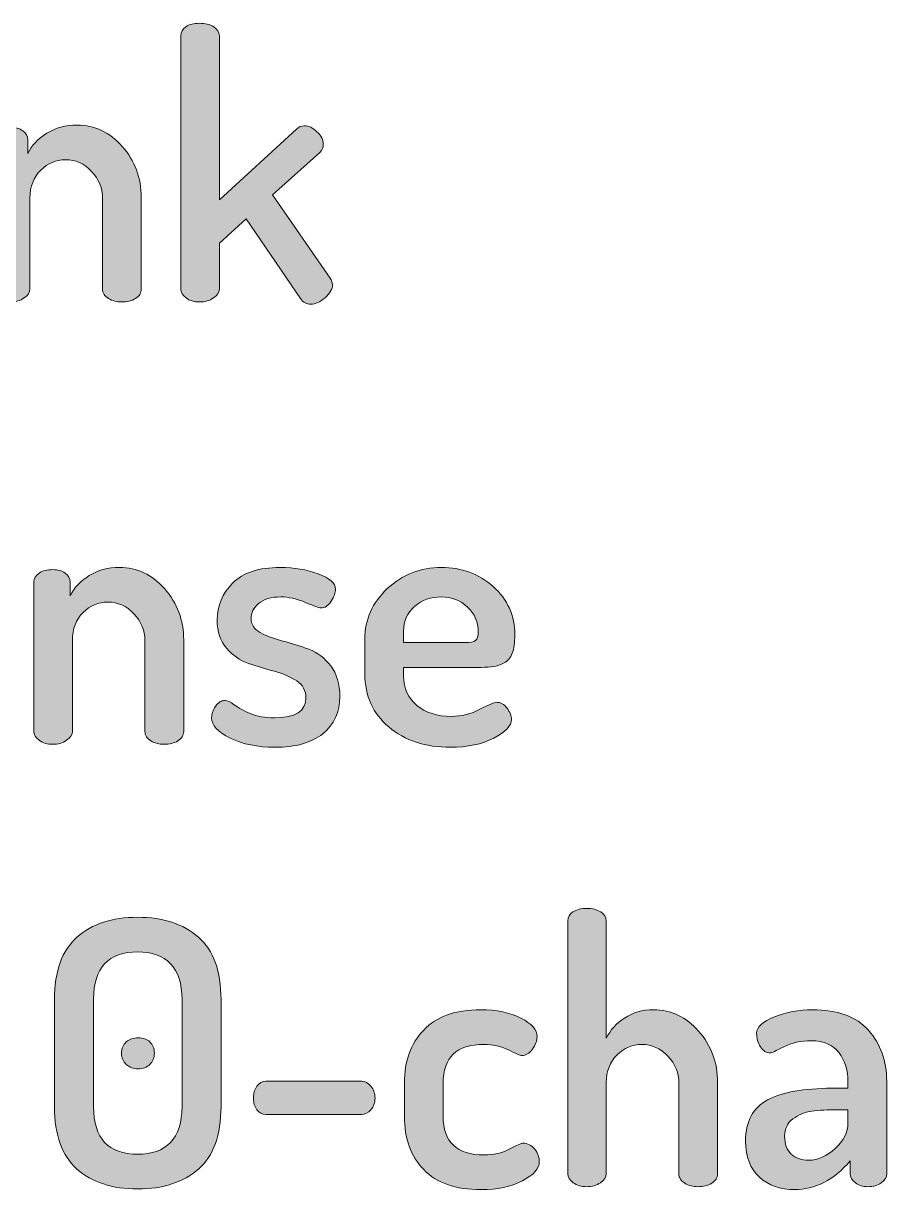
# Model space of a CAD drawing. Header units: inches. Extents: x 407.8 to 484.6, y -319.6 to -305.3.
# Drawn here: x 455.26 to 465.18, y -318.72 to -305.32 of the extents above; entities that cross this region are included whole.
import ezdxf

# ---------------------------------------------------------------- set-up
doc = ezdxf.new("R2010")
doc.units = ezdxf.units.IN
doc.header["$MEASUREMENT"] = 0
doc.layers.add('Layer 1', color=7, linetype='Continuous')

msp = doc.modelspace()

# ---------------------------------------------------------------- hatches: boundary and pattern name
at = {"layer": 'Layer 1', "true_color": 0xffffff}
h = msp.add_hatch(color=7, dxfattribs=at)
h.dxf.hatch_style = 2
edge = h.paths.add_edge_path()
edge.add_spline(control_points=[(457.07, -308.375), (457.07, -308.375), (457.07, -305.467), (457.07, -305.467), (457.07, -305.425), (457.09, -305.39), (457.129, -305.363), (457.169, -305.336), (457.221, -305.323), (457.286, -305.323), (457.351, -305.323), (457.405, -305.336), (457.449, -305.363), (457.492, -305.39), (457.514, -305.425), (457.514, -305.467), (457.514, -305.467), (457.514, -307.351), (457.514, -307.351), (457.514, -307.351), (458.399, -306.538), (458.399, -306.538), (458.425, -306.513), (458.456, -306.5), (458.492, -306.5), (458.54, -306.5), (458.588, -306.523), (458.636, -306.568), (458.684, -306.613), (458.708, -306.661), (458.708, -306.712), (458.708, -306.748), (458.695, -306.779), (458.67, -306.805), (458.67, -306.805), (458.124, -307.291), (458.124, -307.291), (458.124, -307.291), (458.789, -308.248), (458.789, -308.248), (458.805, -308.274), (458.814, -308.299), (458.814, -308.325), (458.814, -308.375), (458.786, -308.425), (458.729, -308.475), (458.673, -308.524), (458.618, -308.549), (458.564, -308.549), (458.516, -308.549), (458.477, -308.528), (458.446, -308.485), (458.446, -308.485), (457.823, -307.567), (457.823, -307.567), (457.823, -307.567), (457.514, -307.846), (457.514, -307.846), (457.514, -307.846), (457.514, -308.375), (457.514, -308.375), (457.514, -308.412), (457.492, -308.446), (457.447, -308.477), (457.401, -308.508), (457.348, -308.523), (457.286, -308.523), (457.224, -308.523), (457.172, -308.508), (457.131, -308.477), (457.09, -308.446), (457.07, -308.412), (457.07, -308.375)], knot_values=[0, 0, 0, 0, 1, 1, 1, 2, 2, 2, 3, 3, 3, 4, 4, 4, 5, 5, 5, 6, 6, 6, 7, 7, 7, 8, 8, 8, 9, 9, 9, 10, 10, 10, 11, 11, 11, 12, 12, 12, 13, 13, 13, 14, 14, 14, 15, 15, 15, 16, 16, 16, 17, 17, 17, 18, 18, 18, 19, 19, 19, 20, 20, 20, 21, 21, 21, 22, 22, 22, 23, 23, 23, 24, 24, 24, 24], degree=3, periodic=1)
h = msp.add_hatch(color=7, dxfattribs=at)
h.dxf.hatch_style = 2
edge = h.paths.add_edge_path()
edge.add_spline(control_points=[(454.894, -308.375), (454.894, -308.375), (454.894, -306.661), (454.894, -306.661), (454.894, -306.618), (454.914, -306.584), (454.955, -306.557), (454.996, -306.53), (455.049, -306.517), (455.114, -306.517), (455.17, -306.517), (455.218, -306.53), (455.256, -306.558), (455.294, -306.585), (455.313, -306.62), (455.313, -306.662), (455.313, -306.662), (455.313, -306.817), (455.313, -306.817), (455.358, -306.725), (455.431, -306.648), (455.531, -306.586), (455.631, -306.523), (455.748, -306.492), (455.88, -306.492), (456.081, -306.492), (456.253, -306.573), (456.399, -306.737), (456.544, -306.901), (456.617, -307.097), (456.617, -307.325), (456.617, -307.325), (456.617, -308.375), (456.617, -308.375), (456.617, -308.42), (456.595, -308.456), (456.551, -308.483), (456.507, -308.51), (456.454, -308.523), (456.392, -308.523), (456.336, -308.523), (456.285, -308.51), (456.24, -308.483), (456.195, -308.457), (456.172, -308.421), (456.172, -308.376), (456.172, -308.376), (456.172, -307.329), (456.172, -307.329), (456.172, -307.216), (456.13, -307.115), (456.045, -307.024), (455.961, -306.934), (455.86, -306.889), (455.745, -306.889), (455.637, -306.889), (455.543, -306.93), (455.461, -307.01), (455.379, -307.09), (455.338, -307.196), (455.338, -307.329), (455.338, -307.329), (455.338, -308.376), (455.338, -308.376), (455.338, -308.412), (455.316, -308.446), (455.271, -308.477), (455.225, -308.508), (455.173, -308.523), (455.114, -308.523), (455.052, -308.523), (455, -308.508), (454.957, -308.477), (454.915, -308.446), (454.894, -308.412), (454.894, -308.375)], knot_values=[0, 0, 0, 0, 1, 1, 1, 2, 2, 2, 3, 3, 3, 4, 4, 4, 5, 5, 5, 6, 6, 6, 7, 7, 7, 8, 8, 8, 9, 9, 9, 10, 10, 10, 11, 11, 11, 12, 12, 12, 13, 13, 13, 14, 14, 14, 15, 15, 15, 16, 16, 16, 17, 17, 17, 18, 18, 18, 19, 19, 19, 20, 20, 20, 21, 21, 21, 22, 22, 22, 23, 23, 23, 24, 24, 24, 25, 25, 25, 25], degree=3, periodic=1)
h = msp.add_hatch(color=7, dxfattribs=at)
h.dxf.hatch_style = 2
edge = h.paths.add_edge_path()
edge.add_spline(control_points=[(455.381, -313.455), (455.381, -313.455), (455.381, -311.741), (455.381, -311.741), (455.381, -311.698), (455.401, -311.664), (455.442, -311.637), (455.483, -311.61), (455.536, -311.597), (455.601, -311.597), (455.657, -311.597), (455.705, -311.61), (455.743, -311.637), (455.781, -311.665), (455.8, -311.7), (455.8, -311.742), (455.8, -311.742), (455.8, -311.897), (455.8, -311.897), (455.845, -311.805), (455.918, -311.728), (456.018, -311.666), (456.118, -311.603), (456.235, -311.572), (456.367, -311.572), (456.567, -311.572), (456.74, -311.653), (456.886, -311.817), (457.031, -311.981), (457.104, -312.177), (457.104, -312.405), (457.104, -312.405), (457.104, -313.455), (457.104, -313.455), (457.104, -313.5), (457.082, -313.536), (457.038, -313.563), (456.994, -313.59), (456.941, -313.603), (456.879, -313.603), (456.823, -313.603), (456.772, -313.59), (456.727, -313.563), (456.682, -313.537), (456.659, -313.501), (456.659, -313.456), (456.659, -313.456), (456.659, -312.408), (456.659, -312.408), (456.659, -312.296), (456.617, -312.195), (456.532, -312.104), (456.448, -312.014), (456.347, -311.969), (456.232, -311.969), (456.124, -311.969), (456.03, -312.01), (455.948, -312.09), (455.866, -312.17), (455.825, -312.276), (455.825, -312.408), (455.825, -312.408), (455.825, -313.456), (455.825, -313.456), (455.825, -313.492), (455.803, -313.526), (455.758, -313.557), (455.712, -313.588), (455.66, -313.603), (455.601, -313.603), (455.539, -313.603), (455.487, -313.588), (455.444, -313.557), (455.402, -313.526), (455.381, -313.492), (455.381, -313.455)], knot_values=[0, 0, 0, 0, 1, 1, 1, 2, 2, 2, 3, 3, 3, 4, 4, 4, 5, 5, 5, 6, 6, 6, 7, 7, 7, 8, 8, 8, 9, 9, 9, 10, 10, 10, 11, 11, 11, 12, 12, 12, 13, 13, 13, 14, 14, 14, 15, 15, 15, 16, 16, 16, 17, 17, 17, 18, 18, 18, 19, 19, 19, 20, 20, 20, 21, 21, 21, 22, 22, 22, 23, 23, 23, 24, 24, 24, 25, 25, 25, 25], degree=3, periodic=1)
h = msp.add_hatch(color=7, dxfattribs=at)
h.dxf.hatch_style = 2
edge = h.paths.add_edge_path()
edge.add_spline(control_points=[(457.425, -313.299), (457.425, -313.256), (457.44, -313.213), (457.47, -313.167), (457.5, -313.122), (457.536, -313.1), (457.579, -313.1), (457.605, -313.1), (457.64, -313.116), (457.686, -313.149), (457.731, -313.183), (457.792, -313.216), (457.869, -313.249), (457.946, -313.282), (458.038, -313.299), (458.146, -313.299), (458.388, -313.299), (458.509, -313.222), (458.509, -313.069), (458.509, -312.986), (458.474, -312.922), (458.403, -312.875), (458.333, -312.828), (458.247, -312.791), (458.147, -312.764), (458.047, -312.737), (457.947, -312.707), (457.849, -312.673), (457.75, -312.638), (457.665, -312.58), (457.595, -312.498), (457.524, -312.416), (457.489, -312.309), (457.489, -312.178), (457.489, -312.013), (457.548, -311.87), (457.667, -311.751), (457.785, -311.631), (457.967, -311.572), (458.213, -311.572), (458.374, -311.572), (458.52, -311.596), (458.651, -311.646), (458.782, -311.695), (458.848, -311.753), (458.848, -311.821), (458.848, -311.861), (458.831, -311.907), (458.799, -311.959), (458.767, -312.011), (458.726, -312.037), (458.678, -312.037), (458.662, -312.037), (458.604, -312.016), (458.505, -311.974), (458.406, -311.931), (458.312, -311.91), (458.221, -311.91), (458.108, -311.91), (458.023, -311.936), (457.965, -311.987), (457.907, -312.038), (457.878, -312.095), (457.878, -312.157), (457.878, -312.225), (457.914, -312.279), (457.984, -312.319), (458.055, -312.359), (458.141, -312.391), (458.242, -312.417), (458.344, -312.442), (458.444, -312.474), (458.543, -312.511), (458.641, -312.548), (458.725, -312.611), (458.794, -312.702), (458.864, -312.793), (458.899, -312.91), (458.899, -313.052), (458.899, -313.234), (458.834, -313.377), (458.704, -313.481), (458.574, -313.585), (458.391, -313.637), (458.153, -313.637), (457.953, -313.637), (457.782, -313.602), (457.639, -313.531), (457.497, -313.461), (457.425, -313.383), (457.425, -313.299)], knot_values=[0, 0, 0, 0, 1, 1, 1, 2, 2, 2, 3, 3, 3, 4, 4, 4, 5, 5, 5, 6, 6, 6, 7, 7, 7, 8, 8, 8, 9, 9, 9, 10, 10, 10, 11, 11, 11, 12, 12, 12, 13, 13, 13, 14, 14, 14, 15, 15, 15, 16, 16, 16, 17, 17, 17, 18, 18, 18, 19, 19, 19, 20, 20, 20, 21, 21, 21, 22, 22, 22, 23, 23, 23, 24, 24, 24, 25, 25, 25, 26, 26, 26, 27, 27, 27, 28, 28, 28, 29, 29, 29, 30, 30, 30, 30], degree=3, periodic=1)
h = msp.add_hatch(color=7, dxfattribs=at)
h.dxf.hatch_style = 2
edge = h.paths.add_edge_path()
edge.add_spline(control_points=[(459.186, -312.795), (459.186, -312.795), (459.186, -312.393), (459.186, -312.393), (459.186, -312.17), (459.272, -311.977), (459.444, -311.815), (459.617, -311.653), (459.824, -311.572), (460.067, -311.572), (460.298, -311.572), (460.497, -311.645), (460.662, -311.792), (460.827, -311.939), (460.909, -312.124), (460.909, -312.348), (460.909, -312.434), (460.899, -312.504), (460.88, -312.557), (460.86, -312.61), (460.829, -312.647), (460.787, -312.669), (460.744, -312.691), (460.705, -312.704), (460.668, -312.71), (460.631, -312.716), (460.583, -312.719), (460.524, -312.719), (460.524, -312.719), (459.631, -312.719), (459.631, -312.719), (459.631, -312.719), (459.631, -312.817), (459.631, -312.817), (459.631, -312.959), (459.682, -313.072), (459.783, -313.156), (459.885, -313.24), (460.017, -313.282), (460.181, -313.282), (460.297, -313.282), (460.406, -313.255), (460.509, -313.201), (460.612, -313.147), (460.675, -313.12), (460.698, -313.12), (460.746, -313.12), (460.787, -313.142), (460.82, -313.188), (460.854, -313.233), (460.871, -313.277), (460.871, -313.319), (460.871, -313.389), (460.803, -313.459), (460.668, -313.531), (460.532, -313.602), (460.366, -313.637), (460.168, -313.637), (459.881, -313.637), (459.645, -313.56), (459.462, -313.404), (459.278, -313.249), (459.186, -313.046), (459.186, -312.795)], knot_values=[0, 0, 0, 0, 1, 1, 1, 2, 2, 2, 3, 3, 3, 4, 4, 4, 5, 5, 5, 6, 6, 6, 7, 7, 7, 8, 8, 8, 9, 9, 9, 10, 10, 10, 11, 11, 11, 12, 12, 12, 13, 13, 13, 14, 14, 14, 15, 15, 15, 16, 16, 16, 17, 17, 17, 18, 18, 18, 19, 19, 19, 20, 20, 20, 21, 21, 21, 21], degree=3, periodic=1)
edge = h.paths.add_edge_path()
edge.add_spline(control_points=[(459.631, -312.435), (459.631, -312.435), (460.333, -312.435), (460.333, -312.435), (460.396, -312.435), (460.437, -312.427), (460.458, -312.41), (460.48, -312.393), (460.49, -312.36), (460.49, -312.31), (460.49, -312.199), (460.449, -312.105), (460.367, -312.027), (460.286, -311.949), (460.184, -311.91), (460.063, -311.91), (459.944, -311.91), (459.843, -311.947), (459.758, -312.02), (459.673, -312.094), (459.631, -312.188), (459.631, -312.302), (459.631, -312.302), (459.631, -312.435), (459.631, -312.435)], knot_values=[0, 0, 0, 0, 1, 1, 1, 2, 2, 2, 3, 3, 3, 4, 4, 4, 5, 5, 5, 6, 6, 6, 7, 7, 7, 8, 8, 8, 8], degree=3, periodic=1)
h = msp.add_hatch(color=7, dxfattribs=at)
h.dxf.hatch_style = 2
edge = h.paths.add_edge_path()
edge.add_spline(control_points=[(461.517, -318.535), (461.517, -318.535), (461.517, -315.631), (461.517, -315.631), (461.517, -315.589), (461.537, -315.554), (461.578, -315.527), (461.619, -315.501), (461.672, -315.487), (461.737, -315.487), (461.799, -315.487), (461.852, -315.501), (461.896, -315.528), (461.939, -315.554), (461.961, -315.589), (461.961, -315.631), (461.961, -315.631), (461.961, -316.977), (461.961, -316.977), (462.006, -316.885), (462.076, -316.808), (462.171, -316.746), (462.265, -316.683), (462.376, -316.651), (462.503, -316.651), (462.704, -316.651), (462.876, -316.733), (463.022, -316.897), (463.167, -317.061), (463.24, -317.257), (463.24, -317.485), (463.24, -317.485), (463.24, -318.535), (463.24, -318.535), (463.24, -318.58), (463.217, -318.616), (463.172, -318.643), (463.127, -318.67), (463.075, -318.683), (463.015, -318.683), (462.959, -318.683), (462.908, -318.67), (462.863, -318.643), (462.818, -318.617), (462.795, -318.581), (462.795, -318.536), (462.795, -318.536), (462.795, -317.488), (462.795, -317.488), (462.795, -317.376), (462.753, -317.275), (462.668, -317.184), (462.583, -317.094), (462.483, -317.049), (462.368, -317.049), (462.26, -317.049), (462.166, -317.09), (462.084, -317.17), (462.002, -317.25), (461.961, -317.356), (461.961, -317.488), (461.961, -317.488), (461.961, -318.536), (461.961, -318.536), (461.961, -318.572), (461.939, -318.606), (461.894, -318.637), (461.848, -318.668), (461.796, -318.683), (461.737, -318.683), (461.675, -318.683), (461.623, -318.668), (461.58, -318.637), (461.538, -318.606), (461.517, -318.572), (461.517, -318.535)], knot_values=[0, 0, 0, 0, 1, 1, 1, 2, 2, 2, 3, 3, 3, 4, 4, 4, 5, 5, 5, 6, 6, 6, 7, 7, 7, 8, 8, 8, 9, 9, 9, 10, 10, 10, 11, 11, 11, 12, 12, 12, 13, 13, 13, 14, 14, 14, 15, 15, 15, 16, 16, 16, 17, 17, 17, 18, 18, 18, 19, 19, 19, 20, 20, 20, 21, 21, 21, 22, 22, 22, 23, 23, 23, 24, 24, 24, 25, 25, 25, 25], degree=3, periodic=1)
h = msp.add_hatch(color=7, dxfattribs=at)
h.dxf.hatch_style = 2
edge = h.paths.add_edge_path()
edge.add_spline(control_points=[(455.62, -317.765), (455.62, -317.765), (455.62, -316.533), (455.62, -316.533), (455.62, -316.208), (455.706, -315.97), (455.878, -315.817), (456.05, -315.665), (456.283, -315.589), (456.575, -315.589), (456.867, -315.589), (457.1, -315.665), (457.274, -315.817), (457.447, -315.97), (457.533, -316.208), (457.533, -316.533), (457.533, -316.533), (457.533, -317.765), (457.533, -317.765), (457.533, -318.089), (457.447, -318.328), (457.274, -318.48), (457.1, -318.633), (456.867, -318.709), (456.575, -318.709), (456.283, -318.709), (456.05, -318.633), (455.878, -318.48), (455.706, -318.328), (455.62, -318.089), (455.62, -317.765)], knot_values=[0, 0, 0, 0, 1, 1, 1, 2, 2, 2, 3, 3, 3, 4, 4, 4, 5, 5, 5, 6, 6, 6, 7, 7, 7, 8, 8, 8, 9, 9, 9, 10, 10, 10, 10], degree=3, periodic=1)
edge = h.paths.add_edge_path()
edge.add_spline(control_points=[(456.069, -317.765), (456.069, -318.129), (456.238, -318.311), (456.576, -318.311), (456.739, -318.311), (456.864, -318.266), (456.952, -318.175), (457.04, -318.085), (457.085, -317.948), (457.085, -317.765), (457.085, -317.765), (457.085, -316.533), (457.085, -316.533), (457.085, -316.35), (457.04, -316.213), (456.952, -316.122), (456.864, -316.032), (456.739, -315.987), (456.576, -315.987), (456.238, -315.987), (456.069, -316.169), (456.069, -316.533), (456.069, -316.533), (456.069, -317.765), (456.069, -317.765)], knot_values=[0, 0, 0, 0, 1, 1, 1, 2, 2, 2, 3, 3, 3, 4, 4, 4, 5, 5, 5, 6, 6, 6, 7, 7, 7, 8, 8, 8, 8], degree=3, periodic=1)
edge = h.paths.add_edge_path()
edge.add_spline(control_points=[(456.444, -317.278), (456.408, -317.245), (456.39, -317.202), (456.39, -317.149), (456.39, -317.096), (456.408, -317.053), (456.444, -317.021), (456.479, -316.989), (456.525, -316.973), (456.581, -316.973), (456.637, -316.973), (456.682, -316.989), (456.716, -317.021), (456.75, -317.053), (456.767, -317.096), (456.767, -317.149), (456.767, -317.202), (456.75, -317.245), (456.716, -317.278), (456.682, -317.312), (456.637, -317.329), (456.581, -317.329), (456.525, -317.329), (456.479, -317.312), (456.444, -317.278)], knot_values=[0, 0, 0, 0, 1, 1, 1, 2, 2, 2, 3, 3, 3, 4, 4, 4, 5, 5, 5, 6, 6, 6, 7, 7, 7, 8, 8, 8, 8], degree=3, periodic=1)
h = msp.add_hatch(color=7, dxfattribs=at)
h.dxf.hatch_style = 2
edge = h.paths.add_edge_path()
edge.add_spline(control_points=[(459.641, -317.875), (459.641, -317.875), (459.641, -317.494), (459.641, -317.494), (459.641, -317.243), (459.715, -317.039), (459.862, -316.884), (460.008, -316.729), (460.227, -316.651), (460.518, -316.651), (460.701, -316.651), (460.855, -316.683), (460.979, -316.747), (461.103, -316.81), (461.165, -316.881), (461.165, -316.96), (461.165, -317.008), (461.148, -317.056), (461.113, -317.104), (461.077, -317.152), (461.036, -317.176), (460.988, -317.176), (460.973, -317.176), (460.923, -317.155), (460.837, -317.113), (460.751, -317.071), (460.656, -317.049), (460.552, -317.049), (460.241, -317.049), (460.086, -317.198), (460.086, -317.495), (460.086, -317.495), (460.086, -317.874), (460.086, -317.874), (460.086, -318.171), (460.243, -318.319), (460.556, -318.319), (460.663, -318.319), (460.76, -318.297), (460.846, -318.252), (460.932, -318.206), (460.983, -318.184), (461, -318.184), (461.057, -318.184), (461.103, -318.206), (461.138, -318.252), (461.173, -318.297), (461.191, -318.345), (461.191, -318.396), (461.191, -318.475), (461.126, -318.548), (460.996, -318.616), (460.866, -318.683), (460.708, -318.717), (460.522, -318.717), (460.228, -318.717), (460.008, -318.64), (459.862, -318.487), (459.715, -318.333), (459.641, -318.129), (459.641, -317.875)], knot_values=[0, 0, 0, 0, 1, 1, 1, 2, 2, 2, 3, 3, 3, 4, 4, 4, 5, 5, 5, 6, 6, 6, 7, 7, 7, 8, 8, 8, 9, 9, 9, 10, 10, 10, 11, 11, 11, 12, 12, 12, 13, 13, 13, 14, 14, 14, 15, 15, 15, 16, 16, 16, 17, 17, 17, 18, 18, 18, 19, 19, 19, 20, 20, 20, 20], degree=3, periodic=1)
h = msp.add_hatch(color=7, dxfattribs=at)
h.dxf.hatch_style = 2
edge = h.paths.add_edge_path()
edge.add_spline(control_points=[(463.561, -318.159), (463.561, -317.933), (463.646, -317.775), (463.815, -317.686), (463.985, -317.597), (464.23, -317.553), (464.552, -317.553), (464.552, -317.553), (464.738, -317.553), (464.738, -317.553), (464.738, -317.553), (464.738, -317.475), (464.738, -317.475), (464.738, -317.348), (464.704, -317.238), (464.635, -317.146), (464.565, -317.053), (464.46, -317.007), (464.319, -317.007), (464.198, -317.007), (464.091, -317.03), (464, -317.077), (463.908, -317.123), (463.858, -317.147), (463.849, -317.147), (463.801, -317.147), (463.763, -317.123), (463.733, -317.077), (463.703, -317.03), (463.688, -316.979), (463.688, -316.922), (463.688, -316.849), (463.757, -316.785), (463.894, -316.732), (464.031, -316.678), (464.175, -316.651), (464.328, -316.651), (464.618, -316.651), (464.833, -316.73), (464.973, -316.886), (465.113, -317.043), (465.183, -317.239), (465.183, -317.473), (465.183, -317.473), (465.183, -318.535), (465.183, -318.535), (465.183, -318.575), (465.162, -318.609), (465.121, -318.639), (465.08, -318.669), (465.029, -318.683), (464.967, -318.683), (464.91, -318.683), (464.862, -318.669), (464.823, -318.639), (464.783, -318.609), (464.764, -318.575), (464.764, -318.535), (464.764, -318.535), (464.764, -318.387), (464.764, -318.387), (464.575, -318.607), (464.361, -318.717), (464.124, -318.717), (463.961, -318.717), (463.826, -318.669), (463.72, -318.573), (463.614, -318.477), (463.561, -318.339), (463.561, -318.159)], knot_values=[0, 0, 0, 0, 1, 1, 1, 2, 2, 2, 3, 3, 3, 4, 4, 4, 5, 5, 5, 6, 6, 6, 7, 7, 7, 8, 8, 8, 9, 9, 9, 10, 10, 10, 11, 11, 11, 12, 12, 12, 13, 13, 13, 14, 14, 14, 15, 15, 15, 16, 16, 16, 17, 17, 17, 18, 18, 18, 19, 19, 19, 20, 20, 20, 21, 21, 21, 22, 22, 22, 23, 23, 23, 23], degree=3, periodic=1)
edge = h.paths.add_edge_path()
edge.add_spline(control_points=[(464.01, -318.103), (464.01, -318.194), (464.036, -318.262), (464.086, -318.309), (464.137, -318.355), (464.204, -318.379), (464.285, -318.379), (464.392, -318.379), (464.495, -318.334), (464.592, -318.243), (464.69, -318.153), (464.738, -318.057), (464.738, -317.955), (464.738, -317.955), (464.738, -317.799), (464.738, -317.799), (464.738, -317.799), (464.632, -317.799), (464.632, -317.799), (464.505, -317.799), (464.402, -317.804), (464.321, -317.816), (464.241, -317.827), (464.169, -317.857), (464.105, -317.904), (464.042, -317.953), (464.01, -318.019), (464.01, -318.103)], knot_values=[0, 0, 0, 0, 1, 1, 1, 2, 2, 2, 3, 3, 3, 4, 4, 4, 5, 5, 5, 6, 6, 6, 7, 7, 7, 8, 8, 8, 9, 9, 9, 9], degree=3, periodic=1)
h = msp.add_hatch(color=7, dxfattribs=at)
h.dxf.hatch_style = 2
edge = h.paths.add_edge_path()
edge.add_spline(control_points=[(457.946, -317.8), (457.919, -317.764), (457.906, -317.72), (457.906, -317.665), (457.906, -317.611), (457.919, -317.565), (457.946, -317.528), (457.973, -317.491), (458.007, -317.473), (458.05, -317.473), (458.05, -317.473), (459.15, -317.473), (459.15, -317.473), (459.19, -317.473), (459.225, -317.492), (459.256, -317.53), (459.287, -317.569), (459.303, -317.614), (459.303, -317.665), (459.303, -317.719), (459.287, -317.764), (459.256, -317.8), (459.225, -317.836), (459.19, -317.854), (459.15, -317.854), (459.15, -317.854), (458.05, -317.854), (458.05, -317.854), (458.007, -317.854), (457.973, -317.836), (457.946, -317.8)], knot_values=[0, 0, 0, 0, 1, 1, 1, 2, 2, 2, 3, 3, 3, 4, 4, 4, 5, 5, 5, 6, 6, 6, 7, 7, 7, 8, 8, 8, 9, 9, 9, 10, 10, 10, 10], degree=3, periodic=1)

# ---------------------------------------------------------------- linework, layer by layer
at = {"layer": 'Layer 1', "lineweight": 0}
for points, knots in [([(457.07, -308.375), (457.07, -308.375), (457.07, -305.467), (457.07, -305.467), (457.07, -305.425), (457.09, -305.39), (457.129, -305.363), (457.169, -305.336), (457.221, -305.323), (457.286, -305.323), (457.351, -305.323), (457.405, -305.336), (457.449, -305.363), (457.492, -305.39), (457.514, -305.425), (457.514, -305.467), (457.514, -305.467), (457.514, -307.351), (457.514, -307.351), (457.514, -307.351), (458.399, -306.538), (458.399, -306.538), (458.425, -306.513), (458.456, -306.5), (458.492, -306.5), (458.54, -306.5), (458.588, -306.523), (458.636, -306.568), (458.684, -306.613), (458.708, -306.661), (458.708, -306.712), (458.708, -306.748), (458.695, -306.779), (458.67, -306.805), (458.67, -306.805), (458.124, -307.291), (458.124, -307.291), (458.124, -307.291), (458.789, -308.248), (458.789, -308.248), (458.805, -308.274), (458.814, -308.299), (458.814, -308.325), (458.814, -308.375), (458.786, -308.425), (458.729, -308.475), (458.673, -308.524), (458.618, -308.549), (458.564, -308.549), (458.516, -308.549), (458.477, -308.528), (458.446, -308.485), (458.446, -308.485), (457.823, -307.567), (457.823, -307.567), (457.823, -307.567), (457.514, -307.846), (457.514, -307.846), (457.514, -307.846), (457.514, -308.375), (457.514, -308.375), (457.514, -308.412), (457.492, -308.446), (457.447, -308.477), (457.401, -308.508), (457.348, -308.523), (457.286, -308.523), (457.224, -308.523), (457.172, -308.508), (457.131, -308.477), (457.09, -308.446), (457.07, -308.412), (457.07, -308.375)], [0, 0, 0, 0, 1, 1, 1, 2, 2, 2, 3, 3, 3, 4, 4, 4, 5, 5, 5, 6, 6, 6, 7, 7, 7, 8, 8, 8, 9, 9, 9, 10, 10, 10, 11, 11, 11, 12, 12, 12, 13, 13, 13, 14, 14, 14, 15, 15, 15, 16, 16, 16, 17, 17, 17, 18, 18, 18, 19, 19, 19, 20, 20, 20, 21, 21, 21, 22, 22, 22, 23, 23, 23, 24, 24, 24, 24]), ([(454.894, -308.375), (454.894, -308.375), (454.894, -306.661), (454.894, -306.661), (454.894, -306.618), (454.914, -306.584), (454.955, -306.557), (454.996, -306.53), (455.049, -306.517), (455.114, -306.517), (455.17, -306.517), (455.218, -306.53), (455.256, -306.558), (455.294, -306.585), (455.313, -306.62), (455.313, -306.662), (455.313, -306.662), (455.313, -306.817), (455.313, -306.817), (455.358, -306.725), (455.431, -306.648), (455.531, -306.586), (455.631, -306.523), (455.748, -306.492), (455.88, -306.492), (456.081, -306.492), (456.253, -306.573), (456.399, -306.737), (456.544, -306.901), (456.617, -307.097), (456.617, -307.325), (456.617, -307.325), (456.617, -308.375), (456.617, -308.375), (456.617, -308.42), (456.595, -308.456), (456.551, -308.483), (456.507, -308.51), (456.454, -308.523), (456.392, -308.523), (456.336, -308.523), (456.285, -308.51), (456.24, -308.483), (456.195, -308.457), (456.172, -308.421), (456.172, -308.376), (456.172, -308.376), (456.172, -307.329), (456.172, -307.329), (456.172, -307.216), (456.13, -307.115), (456.045, -307.024), (455.961, -306.934), (455.86, -306.889), (455.745, -306.889), (455.637, -306.889), (455.543, -306.93), (455.461, -307.01), (455.379, -307.09), (455.338, -307.196), (455.338, -307.329), (455.338, -307.329), (455.338, -308.376), (455.338, -308.376), (455.338, -308.412), (455.316, -308.446), (455.271, -308.477), (455.225, -308.508), (455.173, -308.523), (455.114, -308.523), (455.052, -308.523), (455, -308.508), (454.957, -308.477), (454.915, -308.446), (454.894, -308.412), (454.894, -308.375)], [0, 0, 0, 0, 1, 1, 1, 2, 2, 2, 3, 3, 3, 4, 4, 4, 5, 5, 5, 6, 6, 6, 7, 7, 7, 8, 8, 8, 9, 9, 9, 10, 10, 10, 11, 11, 11, 12, 12, 12, 13, 13, 13, 14, 14, 14, 15, 15, 15, 16, 16, 16, 17, 17, 17, 18, 18, 18, 19, 19, 19, 20, 20, 20, 21, 21, 21, 22, 22, 22, 23, 23, 23, 24, 24, 24, 25, 25, 25, 25]), ([(455.381, -313.455), (455.381, -313.455), (455.381, -311.741), (455.381, -311.741), (455.381, -311.698), (455.401, -311.664), (455.442, -311.637), (455.483, -311.61), (455.536, -311.597), (455.601, -311.597), (455.657, -311.597), (455.705, -311.61), (455.743, -311.637), (455.781, -311.665), (455.8, -311.7), (455.8, -311.742), (455.8, -311.742), (455.8, -311.897), (455.8, -311.897), (455.845, -311.805), (455.918, -311.728), (456.018, -311.666), (456.118, -311.603), (456.235, -311.572), (456.367, -311.572), (456.567, -311.572), (456.74, -311.653), (456.886, -311.817), (457.031, -311.981), (457.104, -312.177), (457.104, -312.405), (457.104, -312.405), (457.104, -313.455), (457.104, -313.455), (457.104, -313.5), (457.082, -313.536), (457.038, -313.563), (456.994, -313.59), (456.941, -313.603), (456.879, -313.603), (456.823, -313.603), (456.772, -313.59), (456.727, -313.563), (456.682, -313.537), (456.659, -313.501), (456.659, -313.456), (456.659, -313.456), (456.659, -312.408), (456.659, -312.408), (456.659, -312.296), (456.617, -312.195), (456.532, -312.104), (456.448, -312.014), (456.347, -311.969), (456.232, -311.969), (456.124, -311.969), (456.03, -312.01), (455.948, -312.09), (455.866, -312.17), (455.825, -312.276), (455.825, -312.408), (455.825, -312.408), (455.825, -313.456), (455.825, -313.456), (455.825, -313.492), (455.803, -313.526), (455.758, -313.557), (455.712, -313.588), (455.66, -313.603), (455.601, -313.603), (455.539, -313.603), (455.487, -313.588), (455.444, -313.557), (455.402, -313.526), (455.381, -313.492), (455.381, -313.455)], [0, 0, 0, 0, 1, 1, 1, 2, 2, 2, 3, 3, 3, 4, 4, 4, 5, 5, 5, 6, 6, 6, 7, 7, 7, 8, 8, 8, 9, 9, 9, 10, 10, 10, 11, 11, 11, 12, 12, 12, 13, 13, 13, 14, 14, 14, 15, 15, 15, 16, 16, 16, 17, 17, 17, 18, 18, 18, 19, 19, 19, 20, 20, 20, 21, 21, 21, 22, 22, 22, 23, 23, 23, 24, 24, 24, 25, 25, 25, 25]), ([(457.425, -313.299), (457.425, -313.256), (457.44, -313.213), (457.47, -313.167), (457.5, -313.122), (457.536, -313.1), (457.579, -313.1), (457.605, -313.1), (457.64, -313.116), (457.686, -313.149), (457.731, -313.183), (457.792, -313.216), (457.869, -313.249), (457.946, -313.282), (458.038, -313.299), (458.146, -313.299), (458.388, -313.299), (458.509, -313.222), (458.509, -313.069), (458.509, -312.986), (458.474, -312.922), (458.403, -312.875), (458.333, -312.828), (458.247, -312.791), (458.147, -312.764), (458.047, -312.737), (457.947, -312.707), (457.849, -312.673), (457.75, -312.638), (457.665, -312.58), (457.595, -312.498), (457.524, -312.416), (457.489, -312.309), (457.489, -312.178), (457.489, -312.013), (457.548, -311.87), (457.667, -311.751), (457.785, -311.631), (457.967, -311.572), (458.213, -311.572), (458.374, -311.572), (458.52, -311.596), (458.651, -311.646), (458.782, -311.695), (458.848, -311.753), (458.848, -311.821), (458.848, -311.861), (458.831, -311.907), (458.799, -311.959), (458.767, -312.011), (458.726, -312.037), (458.678, -312.037), (458.662, -312.037), (458.604, -312.016), (458.505, -311.974), (458.406, -311.931), (458.312, -311.91), (458.221, -311.91), (458.108, -311.91), (458.023, -311.936), (457.965, -311.987), (457.907, -312.038), (457.878, -312.095), (457.878, -312.157), (457.878, -312.225), (457.914, -312.279), (457.984, -312.319), (458.055, -312.359), (458.141, -312.391), (458.242, -312.417), (458.344, -312.442), (458.444, -312.474), (458.543, -312.511), (458.641, -312.548), (458.725, -312.611), (458.794, -312.702), (458.864, -312.793), (458.899, -312.91), (458.899, -313.052), (458.899, -313.234), (458.834, -313.377), (458.704, -313.481), (458.574, -313.585), (458.391, -313.637), (458.153, -313.637), (457.953, -313.637), (457.782, -313.602), (457.639, -313.531), (457.497, -313.461), (457.425, -313.383), (457.425, -313.299)], [0, 0, 0, 0, 1, 1, 1, 2, 2, 2, 3, 3, 3, 4, 4, 4, 5, 5, 5, 6, 6, 6, 7, 7, 7, 8, 8, 8, 9, 9, 9, 10, 10, 10, 11, 11, 11, 12, 12, 12, 13, 13, 13, 14, 14, 14, 15, 15, 15, 16, 16, 16, 17, 17, 17, 18, 18, 18, 19, 19, 19, 20, 20, 20, 21, 21, 21, 22, 22, 22, 23, 23, 23, 24, 24, 24, 25, 25, 25, 26, 26, 26, 27, 27, 27, 28, 28, 28, 29, 29, 29, 30, 30, 30, 30]), ([(459.186, -312.795), (459.186, -312.795), (459.186, -312.393), (459.186, -312.393), (459.186, -312.17), (459.272, -311.977), (459.444, -311.815), (459.617, -311.653), (459.824, -311.572), (460.067, -311.572), (460.298, -311.572), (460.497, -311.645), (460.662, -311.792), (460.827, -311.939), (460.909, -312.124), (460.909, -312.348), (460.909, -312.434), (460.899, -312.504), (460.88, -312.557), (460.86, -312.61), (460.829, -312.647), (460.787, -312.669), (460.744, -312.691), (460.705, -312.704), (460.668, -312.71), (460.631, -312.716), (460.583, -312.719), (460.524, -312.719), (460.524, -312.719), (459.631, -312.719), (459.631, -312.719), (459.631, -312.719), (459.631, -312.817), (459.631, -312.817), (459.631, -312.959), (459.682, -313.072), (459.783, -313.156), (459.885, -313.24), (460.017, -313.282), (460.181, -313.282), (460.297, -313.282), (460.406, -313.255), (460.509, -313.201), (460.612, -313.147), (460.675, -313.12), (460.698, -313.12), (460.746, -313.12), (460.787, -313.142), (460.82, -313.188), (460.854, -313.233), (460.871, -313.277), (460.871, -313.319), (460.871, -313.389), (460.803, -313.459), (460.668, -313.531), (460.532, -313.602), (460.366, -313.637), (460.168, -313.637), (459.881, -313.637), (459.645, -313.56), (459.462, -313.404), (459.278, -313.249), (459.186, -313.046), (459.186, -312.795)], [0, 0, 0, 0, 1, 1, 1, 2, 2, 2, 3, 3, 3, 4, 4, 4, 5, 5, 5, 6, 6, 6, 7, 7, 7, 8, 8, 8, 9, 9, 9, 10, 10, 10, 11, 11, 11, 12, 12, 12, 13, 13, 13, 14, 14, 14, 15, 15, 15, 16, 16, 16, 17, 17, 17, 18, 18, 18, 19, 19, 19, 20, 20, 20, 21, 21, 21, 21]), ([(459.631, -312.435), (459.631, -312.435), (460.333, -312.435), (460.333, -312.435), (460.396, -312.435), (460.437, -312.427), (460.458, -312.41), (460.48, -312.393), (460.49, -312.36), (460.49, -312.31), (460.49, -312.199), (460.449, -312.105), (460.367, -312.027), (460.286, -311.949), (460.184, -311.91), (460.063, -311.91), (459.944, -311.91), (459.843, -311.947), (459.758, -312.02), (459.673, -312.094), (459.631, -312.188), (459.631, -312.302), (459.631, -312.302), (459.631, -312.435), (459.631, -312.435)], [0, 0, 0, 0, 1, 1, 1, 2, 2, 2, 3, 3, 3, 4, 4, 4, 5, 5, 5, 6, 6, 6, 7, 7, 7, 8, 8, 8, 8]), ([(461.517, -318.535), (461.517, -318.535), (461.517, -315.631), (461.517, -315.631), (461.517, -315.589), (461.537, -315.554), (461.578, -315.527), (461.619, -315.501), (461.672, -315.487), (461.737, -315.487), (461.799, -315.487), (461.852, -315.501), (461.896, -315.528), (461.939, -315.554), (461.961, -315.589), (461.961, -315.631), (461.961, -315.631), (461.961, -316.977), (461.961, -316.977), (462.006, -316.885), (462.076, -316.808), (462.171, -316.746), (462.265, -316.683), (462.376, -316.651), (462.503, -316.651), (462.704, -316.651), (462.876, -316.733), (463.022, -316.897), (463.167, -317.061), (463.24, -317.257), (463.24, -317.485), (463.24, -317.485), (463.24, -318.535), (463.24, -318.535), (463.24, -318.58), (463.217, -318.616), (463.172, -318.643), (463.127, -318.67), (463.075, -318.683), (463.015, -318.683), (462.959, -318.683), (462.908, -318.67), (462.863, -318.643), (462.818, -318.617), (462.795, -318.581), (462.795, -318.536), (462.795, -318.536), (462.795, -317.488), (462.795, -317.488), (462.795, -317.376), (462.753, -317.275), (462.668, -317.184), (462.583, -317.094), (462.483, -317.049), (462.368, -317.049), (462.26, -317.049), (462.166, -317.09), (462.084, -317.17), (462.002, -317.25), (461.961, -317.356), (461.961, -317.488), (461.961, -317.488), (461.961, -318.536), (461.961, -318.536), (461.961, -318.572), (461.939, -318.606), (461.894, -318.637), (461.848, -318.668), (461.796, -318.683), (461.737, -318.683), (461.675, -318.683), (461.623, -318.668), (461.58, -318.637), (461.538, -318.606), (461.517, -318.572), (461.517, -318.535)], [0, 0, 0, 0, 1, 1, 1, 2, 2, 2, 3, 3, 3, 4, 4, 4, 5, 5, 5, 6, 6, 6, 7, 7, 7, 8, 8, 8, 9, 9, 9, 10, 10, 10, 11, 11, 11, 12, 12, 12, 13, 13, 13, 14, 14, 14, 15, 15, 15, 16, 16, 16, 17, 17, 17, 18, 18, 18, 19, 19, 19, 20, 20, 20, 21, 21, 21, 22, 22, 22, 23, 23, 23, 24, 24, 24, 25, 25, 25, 25]), ([(455.62, -317.765), (455.62, -317.765), (455.62, -316.533), (455.62, -316.533), (455.62, -316.208), (455.706, -315.97), (455.878, -315.817), (456.05, -315.665), (456.283, -315.589), (456.575, -315.589), (456.867, -315.589), (457.1, -315.665), (457.274, -315.817), (457.447, -315.97), (457.533, -316.208), (457.533, -316.533), (457.533, -316.533), (457.533, -317.765), (457.533, -317.765), (457.533, -318.089), (457.447, -318.328), (457.274, -318.48), (457.1, -318.633), (456.867, -318.709), (456.575, -318.709), (456.283, -318.709), (456.05, -318.633), (455.878, -318.48), (455.706, -318.328), (455.62, -318.089), (455.62, -317.765)], [0, 0, 0, 0, 1, 1, 1, 2, 2, 2, 3, 3, 3, 4, 4, 4, 5, 5, 5, 6, 6, 6, 7, 7, 7, 8, 8, 8, 9, 9, 9, 10, 10, 10, 10]), ([(456.069, -317.765), (456.069, -318.129), (456.238, -318.311), (456.576, -318.311), (456.739, -318.311), (456.864, -318.266), (456.952, -318.175), (457.04, -318.085), (457.085, -317.948), (457.085, -317.765), (457.085, -317.765), (457.085, -316.533), (457.085, -316.533), (457.085, -316.35), (457.04, -316.213), (456.952, -316.122), (456.864, -316.032), (456.739, -315.987), (456.576, -315.987), (456.238, -315.987), (456.069, -316.169), (456.069, -316.533), (456.069, -316.533), (456.069, -317.765), (456.069, -317.765)], [0, 0, 0, 0, 1, 1, 1, 2, 2, 2, 3, 3, 3, 4, 4, 4, 5, 5, 5, 6, 6, 6, 7, 7, 7, 8, 8, 8, 8]), ([(459.641, -317.875), (459.641, -317.875), (459.641, -317.494), (459.641, -317.494), (459.641, -317.243), (459.715, -317.039), (459.862, -316.884), (460.008, -316.729), (460.227, -316.651), (460.518, -316.651), (460.701, -316.651), (460.855, -316.683), (460.979, -316.747), (461.103, -316.81), (461.165, -316.881), (461.165, -316.96), (461.165, -317.008), (461.148, -317.056), (461.113, -317.104), (461.077, -317.152), (461.036, -317.176), (460.988, -317.176), (460.973, -317.176), (460.923, -317.155), (460.837, -317.113), (460.751, -317.071), (460.656, -317.049), (460.552, -317.049), (460.241, -317.049), (460.086, -317.198), (460.086, -317.495), (460.086, -317.495), (460.086, -317.874), (460.086, -317.874), (460.086, -318.171), (460.243, -318.319), (460.556, -318.319), (460.663, -318.319), (460.76, -318.297), (460.846, -318.252), (460.932, -318.206), (460.983, -318.184), (461, -318.184), (461.057, -318.184), (461.103, -318.206), (461.138, -318.252), (461.173, -318.297), (461.191, -318.345), (461.191, -318.396), (461.191, -318.475), (461.126, -318.548), (460.996, -318.616), (460.866, -318.683), (460.708, -318.717), (460.522, -318.717), (460.228, -318.717), (460.008, -318.64), (459.862, -318.487), (459.715, -318.333), (459.641, -318.129), (459.641, -317.875)], [0, 0, 0, 0, 1, 1, 1, 2, 2, 2, 3, 3, 3, 4, 4, 4, 5, 5, 5, 6, 6, 6, 7, 7, 7, 8, 8, 8, 9, 9, 9, 10, 10, 10, 11, 11, 11, 12, 12, 12, 13, 13, 13, 14, 14, 14, 15, 15, 15, 16, 16, 16, 17, 17, 17, 18, 18, 18, 19, 19, 19, 20, 20, 20, 20]), ([(463.561, -318.159), (463.561, -317.933), (463.646, -317.775), (463.815, -317.686), (463.985, -317.597), (464.23, -317.553), (464.552, -317.553), (464.552, -317.553), (464.738, -317.553), (464.738, -317.553), (464.738, -317.553), (464.738, -317.475), (464.738, -317.475), (464.738, -317.348), (464.704, -317.238), (464.635, -317.146), (464.565, -317.053), (464.46, -317.007), (464.319, -317.007), (464.198, -317.007), (464.091, -317.03), (464, -317.077), (463.908, -317.123), (463.858, -317.147), (463.849, -317.147), (463.801, -317.147), (463.763, -317.123), (463.733, -317.077), (463.703, -317.03), (463.688, -316.979), (463.688, -316.922), (463.688, -316.849), (463.757, -316.785), (463.894, -316.732), (464.031, -316.678), (464.175, -316.651), (464.328, -316.651), (464.618, -316.651), (464.833, -316.73), (464.973, -316.886), (465.113, -317.043), (465.183, -317.239), (465.183, -317.473), (465.183, -317.473), (465.183, -318.535), (465.183, -318.535), (465.183, -318.575), (465.162, -318.609), (465.121, -318.639), (465.08, -318.669), (465.029, -318.683), (464.967, -318.683), (464.91, -318.683), (464.862, -318.669), (464.823, -318.639), (464.783, -318.609), (464.764, -318.575), (464.764, -318.535), (464.764, -318.535), (464.764, -318.387), (464.764, -318.387), (464.575, -318.607), (464.361, -318.717), (464.124, -318.717), (463.961, -318.717), (463.826, -318.669), (463.72, -318.573), (463.614, -318.477), (463.561, -318.339), (463.561, -318.159)], [0, 0, 0, 0, 1, 1, 1, 2, 2, 2, 3, 3, 3, 4, 4, 4, 5, 5, 5, 6, 6, 6, 7, 7, 7, 8, 8, 8, 9, 9, 9, 10, 10, 10, 11, 11, 11, 12, 12, 12, 13, 13, 13, 14, 14, 14, 15, 15, 15, 16, 16, 16, 17, 17, 17, 18, 18, 18, 19, 19, 19, 20, 20, 20, 21, 21, 21, 22, 22, 22, 23, 23, 23, 23]), ([(456.444, -317.278), (456.408, -317.245), (456.39, -317.202), (456.39, -317.149), (456.39, -317.096), (456.408, -317.053), (456.444, -317.021), (456.479, -316.989), (456.525, -316.973), (456.581, -316.973), (456.637, -316.973), (456.682, -316.989), (456.716, -317.021), (456.75, -317.053), (456.767, -317.096), (456.767, -317.149), (456.767, -317.202), (456.75, -317.245), (456.716, -317.278), (456.682, -317.312), (456.637, -317.329), (456.581, -317.329), (456.525, -317.329), (456.479, -317.312), (456.444, -317.278)], [0, 0, 0, 0, 1, 1, 1, 2, 2, 2, 3, 3, 3, 4, 4, 4, 5, 5, 5, 6, 6, 6, 7, 7, 7, 8, 8, 8, 8]), ([(457.946, -317.8), (457.919, -317.764), (457.906, -317.72), (457.906, -317.665), (457.906, -317.611), (457.919, -317.565), (457.946, -317.528), (457.973, -317.491), (458.007, -317.473), (458.05, -317.473), (458.05, -317.473), (459.15, -317.473), (459.15, -317.473), (459.19, -317.473), (459.225, -317.492), (459.256, -317.53), (459.287, -317.569), (459.303, -317.614), (459.303, -317.665), (459.303, -317.719), (459.287, -317.764), (459.256, -317.8), (459.225, -317.836), (459.19, -317.854), (459.15, -317.854), (459.15, -317.854), (458.05, -317.854), (458.05, -317.854), (458.007, -317.854), (457.973, -317.836), (457.946, -317.8)], [0, 0, 0, 0, 1, 1, 1, 2, 2, 2, 3, 3, 3, 4, 4, 4, 5, 5, 5, 6, 6, 6, 7, 7, 7, 8, 8, 8, 9, 9, 9, 10, 10, 10, 10]), ([(464.01, -318.103), (464.01, -318.194), (464.036, -318.262), (464.086, -318.309), (464.137, -318.355), (464.204, -318.379), (464.285, -318.379), (464.392, -318.379), (464.495, -318.334), (464.592, -318.243), (464.69, -318.153), (464.738, -318.057), (464.738, -317.955), (464.738, -317.955), (464.738, -317.799), (464.738, -317.799), (464.738, -317.799), (464.632, -317.799), (464.632, -317.799), (464.505, -317.799), (464.402, -317.804), (464.321, -317.816), (464.241, -317.827), (464.169, -317.857), (464.105, -317.904), (464.042, -317.953), (464.01, -318.019), (464.01, -318.103)], [0, 0, 0, 0, 1, 1, 1, 2, 2, 2, 3, 3, 3, 4, 4, 4, 5, 5, 5, 6, 6, 6, 7, 7, 7, 8, 8, 8, 9, 9, 9, 9])]:
    msp.add_open_spline(points, degree=3, knots=knots, dxfattribs=at)

doc.saveas('drawing.dxf')
